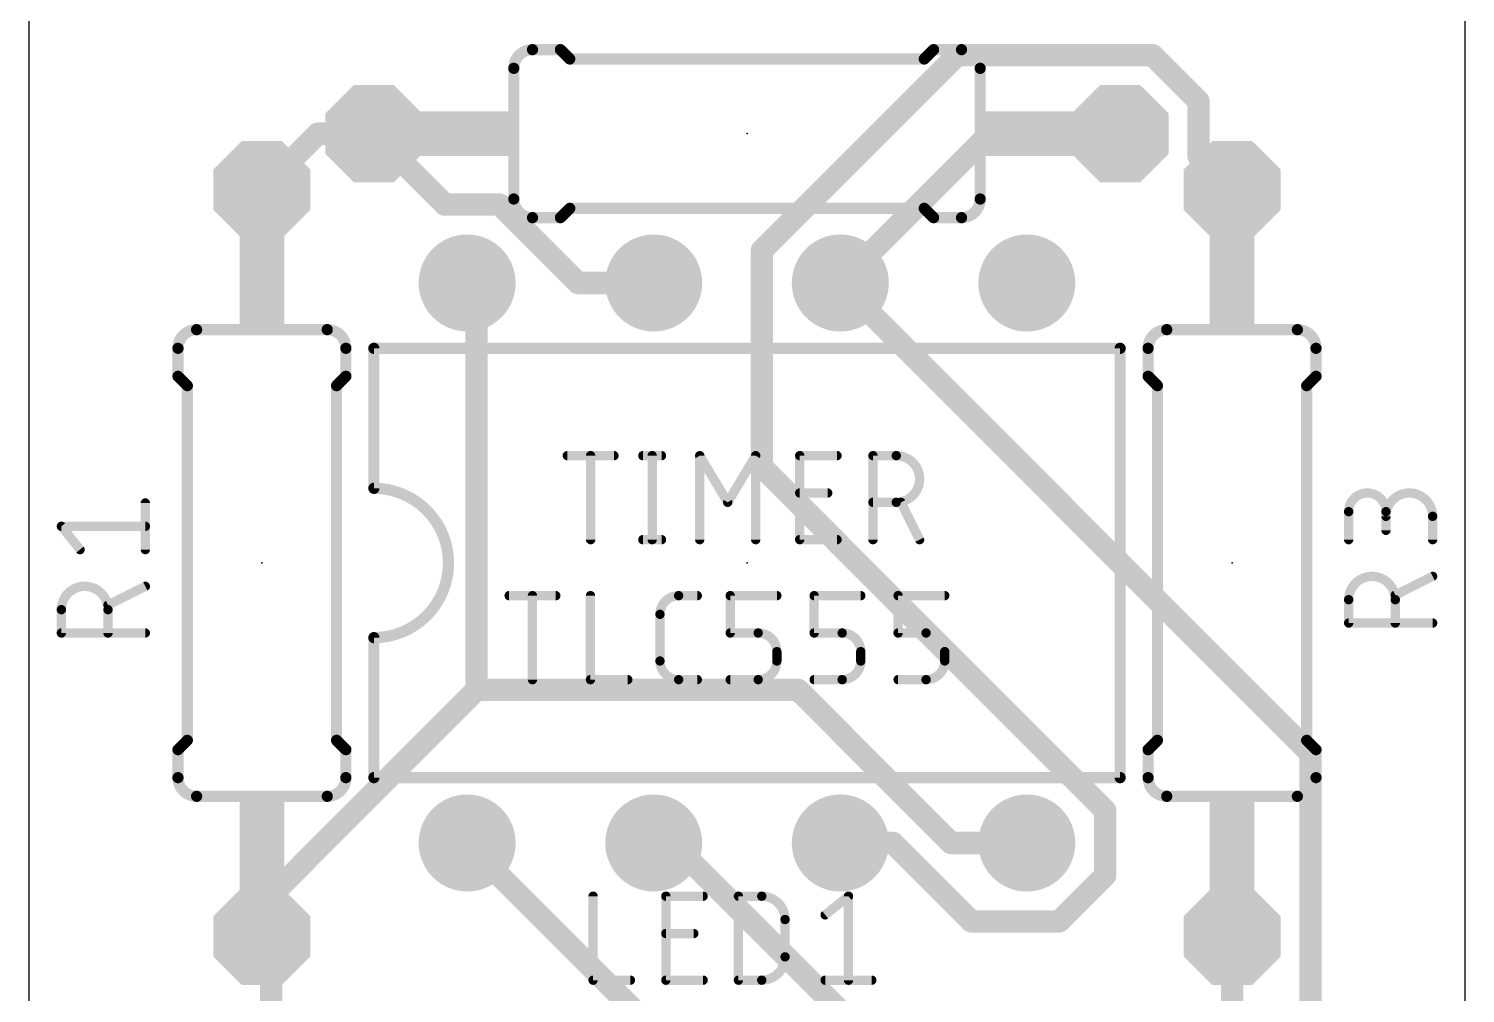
# Model space of a CAD drawing. Extents: x 0 to 19.6, y -7.4 to 38.7.
# Drawn here: x 0 to 19.56, y 17.89 to 31.02 of the extents above; entities that cross this region are included whole.
import ezdxf

# ---------------------------------------------------------------- set-up
doc = ezdxf.new("R2010")
doc.units = 0
for name, color, linetype in [('1', 12, 'CONTINUOUS'), ('17', 110, 'CONTINUOUS'), ('20', 31, 'CONTINUOUS'), ('21', 253, 'CONTINUOUS'), ('23', 53, 'CONTINUOUS'), ('25', 253, 'CONTINUOUS'), ('27', 253, 'CONTINUOUS'), ('51', 253, 'CONTINUOUS')]:
    doc.layers.add(name, color=color, linetype=linetype)

# ---------------------------------------------------------------- blocks, each defined once
blk = doc.blocks.new('RECT')
blk.add_solid([(-0.5, -0.5), (0.5, -0.5), (-0.5, 0.5), (0.5, 0.5)])
blk = doc.blocks.new('OCTAGONP')
at = {"const_width": 0.5}
blk.add_lwpolyline([(-0.25, -0.1036), (-0.25, 0.1036), (-0.1036, 0.25), (0.1036, 0.25), (0.25, 0.1036), (0.25, -0.1036), (0.1036, -0.25), (-0.1036, -0.25), (-0.25, -0.1036), (-0.25, 0.1036)], dxfattribs=at)
blk = doc.blocks.new('ROUNDP')
at = {"const_width": 0.5}
blk.add_lwpolyline([(0, -0.25, 1), (0, 0.25, 1), (0, -0.25)], format="xyb", dxfattribs=at)

msp = doc.modelspace()

# ---------------------------------------------------------------- linework, layer by layer
at = {"layer": '1', "const_width": 0.3048}
for points in [[(12.6391, 30.6578), (9.9822, 28.0009)], [(15.3009, 30.6578), (12.6391, 30.6578)], [(15.9258, 30.0329), (15.3009, 30.6578)], [(15.9258, 29.2862), (15.9258, 30.0329)], [(3.175, 28.829), (3.937, 29.591)], [(3.937, 29.591), (4.699, 29.591)], [(4.699, 29.591), (5.6642, 28.6258)], [(11.049, 27.559), (13.081, 29.591)], [(13.081, 29.591), (14.859, 29.591)], [(16.383, 28.829), (15.9258, 29.2862)], [(5.6642, 28.6258), (6.4109, 28.6258)], [(6.4109, 28.6258), (7.4777, 27.559)], [(9.9822, 28.0009), (9.9822, 25.0545)], [(5.969, 27.559), (6.096, 27.432)], [(6.096, 27.432), (6.096, 22.0218)], [(7.4777, 27.559), (8.509, 27.559)], [(11.049, 27.559), (17.4498, 21.1582)], [(9.9822, 25.0545), (14.6558, 20.3809)], [(6.096, 22.0218), (3.175, 19.1008)], [(6.096, 22.0218), (10.4749, 22.0218)], [(10.4749, 22.0218), (12.5577, 19.939)], [(17.4498, 21.1582), (17.4498, 17.6079)], [(14.6558, 20.3809), (14.6558, 19.4971)], [(9.525, 16.383), (5.969, 19.939)], [(8.763, 19.939), (8.509, 19.939)], [(12.573, 16.129), (8.763, 19.939)], [(11.7674, 19.939), (11.049, 19.939)], [(12.8342, 18.8722), (11.7674, 19.939)], [(12.5577, 19.939), (13.589, 19.939)], [(14.6558, 19.4971), (14.0309, 18.8722)], [(3.175, 18.669), (3.175, 19.1008)], [(14.0309, 18.8722), (12.8342, 18.8722)], [(3.302, 18.542), (3.175, 18.669)], [(16.383, 16.383), (16.383, 18.669)], [(3.302, 16.383), (3.302, 18.542)]]:
    msp.add_lwpolyline(points, dxfattribs=at)
at = {"layer": '1', "const_width": 0.1524}
for points in [[(12.6391, 30.734, 1), (12.6391, 30.5816)], [(12.693, 30.6039, 1), (12.5852, 30.7117)], [(15.3548, 30.7117, 1), (15.247, 30.6039)], [(15.3009, 30.5816, 1), (15.3009, 30.734)], [(16.002, 30.0329, 1), (15.8496, 30.0329)], [(15.8719, 29.979, 1), (15.9797, 30.0868)], [(3.937, 29.6672, 1), (3.937, 29.5148)], [(3.9909, 29.5371, 1), (3.8831, 29.6449)], [(4.7529, 29.6449, 1), (4.6451, 29.5371)], [(4.699, 29.5148, 1), (4.699, 29.6672)], [(13.081, 29.6672, 1), (13.081, 29.5148)], [(13.1349, 29.5371, 1), (13.0271, 29.6449)], [(14.859, 29.5148, 1), (14.859, 29.6672)], [(15.9797, 29.3401, 1), (15.8719, 29.2323)], [(15.8496, 29.2862, 1), (16.002, 29.2862)], [(3.1211, 28.8829, 1), (3.2289, 28.7751)], [(16.3291, 28.7751, 1), (16.4369, 28.8829)], [(5.6642, 28.702, 1), (5.6642, 28.5496)], [(5.6103, 28.5719, 1), (5.7181, 28.6797)], [(6.4648, 28.6797, 1), (6.357, 28.5719)], [(6.4109, 28.5496, 1), (6.4109, 28.702)], [(10.0584, 28.0009, 1), (9.906, 28.0009)], [(9.9283, 28.0548, 1), (10.0361, 27.947)], [(6.0229, 27.6129, 1), (5.9151, 27.5051)], [(6.1722, 27.432, 1), (6.0198, 27.432)], [(7.4777, 27.6352, 1), (7.4777, 27.4828)], [(7.4238, 27.5051, 1), (7.5316, 27.6129)], [(8.509, 27.4828, 1), (8.509, 27.6352)], [(11.1029, 27.6129, 1), (10.9951, 27.5051)], [(10.9951, 27.6129, 1), (11.1029, 27.5051)], [(6.0421, 27.3781, 1), (6.1499, 27.4859)], [(10.0361, 25.1084, 1), (9.9283, 25.0006)], [(9.906, 25.0545, 1), (10.0584, 25.0545)], [(6.096, 22.098, 1), (6.096, 21.9456)], [(6.1499, 21.9679, 1), (6.0421, 22.0757)], [(10.5288, 22.0757, 1), (10.421, 21.9679)], [(10.4749, 21.9456, 1), (10.4749, 22.098)], [(6.0198, 22.0218, 1), (6.1722, 22.0218)], [(17.526, 21.1582, 1), (17.3736, 21.1582)], [(17.3959, 21.1043, 1), (17.5037, 21.2121)], [(14.732, 20.3809, 1), (14.5796, 20.3809)], [(14.6019, 20.327, 1), (14.7097, 20.4348)], [(6.0229, 19.9929, 1), (5.9151, 19.8851)], [(8.509, 20.0152, 1), (8.509, 19.8628)], [(8.8169, 19.9929, 1), (8.7091, 19.8851)], [(8.763, 19.8628, 1), (8.763, 20.0152)], [(11.049, 20.0152, 1), (11.049, 19.8628)], [(11.8213, 19.9929, 1), (11.7135, 19.8851)], [(11.7674, 19.8628, 1), (11.7674, 20.0152)], [(12.5577, 20.0152, 1), (12.5577, 19.8628)], [(12.5038, 19.8851, 1), (12.6116, 19.9929)], [(13.589, 19.8628, 1), (13.589, 20.0152)], [(14.5796, 19.4971, 1), (14.732, 19.4971)], [(14.7097, 19.4432, 1), (14.6019, 19.551)], [(3.2512, 19.1008, 1), (3.0988, 19.1008)], [(3.1211, 19.1547, 1), (3.2289, 19.0469)], [(12.8342, 18.9484, 1), (12.8342, 18.796)], [(12.7803, 18.8183, 1), (12.8881, 18.9261)], [(13.977, 18.9261, 1), (14.0848, 18.8183)], [(14.0309, 18.796, 1), (14.0309, 18.9484)], [(3.2289, 18.7229, 1), (3.1211, 18.6151)], [(16.4592, 18.669, 1), (16.3068, 18.669)], [(3.0988, 18.669, 1), (3.2512, 18.669)], [(3.3782, 18.542, 1), (3.2258, 18.542)], [(3.2481, 18.4881, 1), (3.3559, 18.5959)]]:
    msp.add_lwpolyline(points, format="xyb", dxfattribs=at)
at = {"layer": '20'}
for p, q in [((0, 38.735), (0, 0)), ((19.558, 0), (19.558, 38.725))]:
    msp.add_line(p, q, dxfattribs=at)
at = {"layer": '21'}
for points, const_width in [([(6.858, 30.734, 0.4142), (6.604, 30.48)], 0.1524), ([(6.858, 30.7721, 1), (6.858, 30.6959)], 0.0762), ([(6.858, 30.6959, 1), (6.858, 30.7721)], 0.0762), ([(7.2659, 30.7609, 1), (7.2121, 30.7071)], 0.0762), ([(7.239, 30.6959, 1), (7.239, 30.7721)], 0.0762), ([(12.319, 30.7721, 1), (12.319, 30.6959)], 0.0762), ([(12.3459, 30.7071, 1), (12.2921, 30.7609)], 0.0762), ([(12.954, 30.48, 0.4142), (12.7, 30.734)], 0.1524), ([(12.7, 30.7721, 1), (12.7, 30.6959)], 0.0762), ([(12.7, 30.6959, 1), (12.7, 30.7721)], 0.0762), ([(6.6421, 30.48, 1), (6.5659, 30.48)], 0.0762), ([(6.5659, 30.48, 1), (6.6421, 30.48)], 0.0762), ([(7.366, 30.6451, 1), (7.366, 30.5689)], 0.0762), ([(7.3391, 30.5801, 1), (7.3929, 30.6339)], 0.0762), ([(12.1651, 30.6339, 1), (12.2189, 30.5801)], 0.0762), ([(12.192, 30.5689, 1), (12.192, 30.6451)], 0.0762), ([(12.9921, 30.48, 1), (12.9159, 30.48)], 0.0762), ([(12.9159, 30.48, 1), (12.9921, 30.48)], 0.0762), ([(6.604, 28.702, 0.4142), (6.858, 28.448)], 0.1524), ([(6.6421, 28.702, 1), (6.5659, 28.702)], 0.0762), ([(12.7, 28.448, 0.4142), (12.954, 28.702)], 0.1524), ([(12.9921, 28.702, 1), (12.9159, 28.702)], 0.0762), ([(6.5659, 28.702, 1), (6.6421, 28.702)], 0.0762), ([(7.366, 28.6131, 1), (7.366, 28.5369)], 0.0762), ([(7.3929, 28.5481, 1), (7.3391, 28.6019)], 0.0762), ([(12.2189, 28.6019, 1), (12.1651, 28.5481)], 0.0762), ([(12.192, 28.5369, 1), (12.192, 28.6131)], 0.0762), ([(12.9159, 28.702, 1), (12.9921, 28.702)], 0.0762), ([(6.858, 28.4861, 1), (6.858, 28.4099)], 0.0762), ([(6.858, 28.4099, 1), (6.858, 28.4861)], 0.0762), ([(7.2121, 28.4749, 1), (7.2659, 28.4211)], 0.0762), ([(7.239, 28.4099, 1), (7.239, 28.4861)], 0.0762), ([(12.319, 28.4861, 1), (12.319, 28.4099)], 0.0762), ([(12.2921, 28.4211, 1), (12.3459, 28.4749)], 0.0762), ([(12.7, 28.4861, 1), (12.7, 28.4099)], 0.0762), ([(12.7, 28.4099, 1), (12.7, 28.4861)], 0.0762), ([(2.286, 26.924, 0.4142), (2.032, 26.67)], 0.1524), ([(2.286, 26.9621, 1), (2.286, 26.8859)], 0.0762), ([(2.286, 26.8859, 1), (2.286, 26.9621)], 0.0762), ([(4.318, 26.67, 0.4142), (4.064, 26.924)], 0.1524), ([(4.064, 26.9621, 1), (4.064, 26.8859)], 0.0762), ([(4.064, 26.8859, 1), (4.064, 26.9621)], 0.0762), ([(15.494, 26.924, 0.4142), (15.24, 26.67)], 0.1524), ([(15.494, 26.9621, 1), (15.494, 26.8859)], 0.0762), ([(15.494, 26.8859, 1), (15.494, 26.9621)], 0.0762), ([(17.526, 26.67, 0.4142), (17.272, 26.924)], 0.1524), ([(17.272, 26.9621, 1), (17.272, 26.8859)], 0.0762), ([(17.272, 26.8859, 1), (17.272, 26.9621)], 0.0762), ([(2.0701, 26.67, 1), (1.9939, 26.67)], 0.0762), ([(1.9939, 26.67, 1), (2.0701, 26.67)], 0.0762), ([(4.3561, 26.67, 1), (4.2799, 26.67)], 0.0762), ([(4.2799, 26.67, 1), (4.3561, 26.67)], 0.0762), ([(4.699, 26.7081, 1), (4.699, 26.6319)], 0.0762), ([(4.7371, 26.67, 1), (4.6609, 26.67)], 0.0762), ([(14.8971, 26.67, 1), (14.8209, 26.67)], 0.0762), ([(14.859, 26.6319, 1), (14.859, 26.7081)], 0.0762), ([(15.2781, 26.67, 1), (15.2019, 26.67)], 0.0762), ([(15.2019, 26.67, 1), (15.2781, 26.67)], 0.0762), ([(17.5641, 26.67, 1), (17.4879, 26.67)], 0.0762), ([(17.4879, 26.67, 1), (17.5641, 26.67)], 0.0762), ([(1.9939, 26.289, 1), (2.0701, 26.289)], 0.0762), ([(2.0589, 26.3159, 1), (2.0051, 26.2621)], 0.0762), ([(2.1971, 26.162, 1), (2.1209, 26.162)], 0.0762), ([(2.1321, 26.1351, 1), (2.1859, 26.1889)], 0.0762), ([(4.2291, 26.162, 1), (4.1529, 26.162)], 0.0762), ([(4.1641, 26.1889, 1), (4.2179, 26.1351)], 0.0762), ([(4.2799, 26.289, 1), (4.3561, 26.289)], 0.0762), ([(4.3449, 26.2621, 1), (4.2911, 26.3159)], 0.0762), ([(15.2019, 26.289, 1), (15.2781, 26.289)], 0.0762), ([(15.2669, 26.3159, 1), (15.2131, 26.2621)], 0.0762), ([(15.4051, 26.162, 1), (15.3289, 26.162)], 0.0762), ([(15.3401, 26.1351, 1), (15.3939, 26.1889)], 0.0762), ([(17.4371, 26.162, 1), (17.3609, 26.162)], 0.0762), ([(17.3721, 26.1889, 1), (17.4259, 26.1351)], 0.0762), ([(17.4879, 26.289, 1), (17.5641, 26.289)], 0.0762), ([(17.5529, 26.2621, 1), (17.4991, 26.3159)], 0.0762), ([(4.699, 22.733, 1), (4.699, 24.765)], 0.1524), ([(4.699, 24.8031, 1), (4.699, 24.7269)], 0.0762), ([(4.6609, 24.765, 1), (4.7371, 24.765)], 0.0762), ([(4.7371, 22.733, 1), (4.6609, 22.733)], 0.0762), ([(4.699, 22.7711, 1), (4.699, 22.6949)], 0.0762), ([(2.1209, 21.336, 1), (2.1971, 21.336)], 0.0762), ([(2.1859, 21.3091, 1), (2.1321, 21.3629)], 0.0762), ([(4.1529, 21.336, 1), (4.2291, 21.336)], 0.0762), ([(4.2179, 21.3629, 1), (4.1641, 21.3091)], 0.0762), ([(15.3289, 21.336, 1), (15.4051, 21.336)], 0.0762), ([(15.3939, 21.3091, 1), (15.3401, 21.3629)], 0.0762), ([(17.3609, 21.336, 1), (17.4371, 21.336)], 0.0762), ([(17.4259, 21.3629, 1), (17.3721, 21.3091)], 0.0762), ([(2.0701, 21.209, 1), (1.9939, 21.209)], 0.0762), ([(2.0051, 21.2359, 1), (2.0589, 21.1821)], 0.0762), ([(4.3561, 21.209, 1), (4.2799, 21.209)], 0.0762), ([(4.2911, 21.1821, 1), (4.3449, 21.2359)], 0.0762), ([(15.2781, 21.209, 1), (15.2019, 21.209)], 0.0762), ([(15.2131, 21.2359, 1), (15.2669, 21.1821)], 0.0762), ([(17.5641, 21.209, 1), (17.4879, 21.209)], 0.0762), ([(17.4991, 21.1821, 1), (17.5529, 21.2359)], 0.0762), ([(2.032, 20.828, 0.4142), (2.286, 20.574)], 0.1524), ([(2.0701, 20.828, 1), (1.9939, 20.828)], 0.0762), ([(1.9939, 20.828, 1), (2.0701, 20.828)], 0.0762), ([(4.064, 20.574, 0.4142), (4.318, 20.828)], 0.1524), ([(4.3561, 20.828, 1), (4.2799, 20.828)], 0.0762), ([(4.2799, 20.828, 1), (4.3561, 20.828)], 0.0762), ([(4.699, 20.8661, 1), (4.699, 20.7899)], 0.0762), ([(4.6609, 20.828, 1), (4.7371, 20.828)], 0.0762), ([(14.8209, 20.828, 1), (14.8971, 20.828)], 0.0762), ([(14.859, 20.7899, 1), (14.859, 20.8661)], 0.0762), ([(15.24, 20.828, 0.4142), (15.494, 20.574)], 0.1524), ([(15.2781, 20.828, 1), (15.2019, 20.828)], 0.0762), ([(15.2019, 20.828, 1), (15.2781, 20.828)], 0.0762), ([(17.272, 20.574, 0.4142), (17.526, 20.828)], 0.1524), ([(17.5641, 20.828, 1), (17.4879, 20.828)], 0.0762), ([(17.4879, 20.828, 1), (17.5641, 20.828)], 0.0762), ([(2.286, 20.6121, 1), (2.286, 20.5359)], 0.0762), ([(2.286, 20.5359, 1), (2.286, 20.6121)], 0.0762), ([(4.064, 20.6121, 1), (4.064, 20.5359)], 0.0762), ([(4.064, 20.5359, 1), (4.064, 20.6121)], 0.0762), ([(15.494, 20.6121, 1), (15.494, 20.5359)], 0.0762), ([(15.494, 20.5359, 1), (15.494, 20.6121)], 0.0762), ([(17.272, 20.6121, 1), (17.272, 20.5359)], 0.0762), ([(17.272, 20.5359, 1), (17.272, 20.6121)], 0.0762)]:
    msp.add_lwpolyline(points, format="xyb", dxfattribs=dict(at, const_width=const_width))
at = {"layer": '21', "const_width": 0.1524}
for points in [[(6.858, 30.734), (7.239, 30.734)], [(7.366, 30.607), (7.239, 30.734)], [(12.192, 30.607), (12.319, 30.734)], [(12.7, 30.734), (12.319, 30.734)], [(6.604, 30.48), (6.604, 28.702)], [(7.366, 30.607), (12.192, 30.607)], [(12.954, 30.48), (12.954, 28.702)], [(7.366, 28.575), (7.239, 28.448)], [(7.366, 28.575), (12.192, 28.575)], [(12.192, 28.575), (12.319, 28.448)], [(6.858, 28.448), (7.239, 28.448)], [(12.7, 28.448), (12.319, 28.448)], [(4.064, 26.924), (2.286, 26.924)], [(15.494, 26.924), (17.272, 26.924)], [(2.032, 26.67), (2.032, 26.289)], [(4.318, 26.67), (4.318, 26.289)], [(14.859, 26.67), (4.699, 26.67)], [(4.699, 26.67), (4.699, 24.765)], [(14.859, 26.67), (14.859, 20.828)], [(15.24, 26.67), (15.24, 26.289)], [(17.526, 26.67), (17.526, 26.289)], [(2.159, 26.162), (2.032, 26.289)], [(2.159, 26.162), (2.159, 21.336)], [(4.191, 26.162), (4.318, 26.289)], [(4.191, 26.162), (4.191, 21.336)], [(15.367, 26.162), (15.24, 26.289)], [(15.367, 21.336), (15.367, 26.162)], [(17.399, 26.162), (17.526, 26.289)], [(17.399, 21.336), (17.399, 26.162)], [(4.699, 20.828), (4.699, 22.733)], [(2.159, 21.336), (2.032, 21.209)], [(4.191, 21.336), (4.318, 21.209)], [(15.367, 21.336), (15.24, 21.209)], [(17.399, 21.336), (17.526, 21.209)], [(2.032, 20.828), (2.032, 21.209)], [(4.318, 20.828), (4.318, 21.209)], [(15.24, 20.828), (15.24, 21.209)], [(17.526, 20.828), (17.526, 21.209)], [(4.699, 20.828), (14.859, 20.828)], [(4.064, 20.574), (2.286, 20.574)], [(15.494, 20.574), (17.272, 20.574)]]:
    msp.add_lwpolyline(points, dxfattribs=at)
at = {"layer": '23'}
for p in [(9.779, 29.591), (3.175, 23.749), (9.779, 23.749), (16.383, 23.749)]:
    msp.add_point(p, dxfattribs=at)
at = {"layer": '25', "const_width": 0.127}
for points in [[(7.3323, 25.2095), (7.9673, 25.2095)], [(7.6498, 24.0665), (7.6498, 25.2095)], [(8.361, 25.2095), (8.615, 25.2095)], [(8.488, 25.2095), (8.488, 24.0665)], [(9.1357, 24.0665), (9.1357, 25.2095)], [(9.1357, 25.2095), (9.5167, 24.5745)], [(9.5167, 24.5745), (9.8977, 25.2095)], [(9.8977, 25.2095), (9.8977, 24.0665)], [(10.4972, 24.0665), (10.4972, 25.2095)], [(10.4972, 25.2095), (11.0052, 25.2095)], [(11.4935, 24.0665), (11.4935, 25.2095)], [(11.4935, 25.2095), (11.811, 25.2095)], [(10.4972, 24.7015), (10.8782, 24.7015)], [(1.5875, 23.9312), (1.5875, 24.5662)], [(11.811, 24.5745), (11.4935, 24.5745)], [(12.1285, 24.0665), (11.8745, 24.5745)], [(17.9705, 24.0665), (17.9705, 24.4475)], [(18.4785, 24.4475), (18.4785, 24.1935)], [(19.1135, 24.0665), (19.1135, 24.384)], [(0.6985, 23.9312), (0.4445, 24.2487)], [(0.4445, 24.2487), (1.5875, 24.2487)], [(8.361, 24.0665), (8.615, 24.0665)], [(11.0052, 24.0665), (10.4972, 24.0665)], [(1.5875, 23.4315), (1.0795, 23.1775)], [(19.1135, 23.5668), (18.6055, 23.3128)], [(17.9705, 22.9318), (17.9705, 23.2493)], [(18.6055, 23.2493), (18.6055, 22.9318)], [(0.4445, 22.7965), (0.4445, 23.114)], [(1.0795, 23.114), (1.0795, 22.7965)], [(19.1135, 22.9318), (17.9705, 22.9318)], [(1.5875, 22.7965), (0.4445, 22.7965)], [(7.6835, 19.2151), (7.6835, 18.0721)], [(8.6741, 18.0721), (8.6741, 19.2151)], [(8.6741, 19.2151), (9.1821, 19.2151)], [(9.6622, 18.0721), (9.6622, 19.2151)], [(9.6622, 19.2151), (9.9797, 19.2151)], [(10.8433, 18.9611), (11.1608, 19.2151)], [(11.1608, 19.2151), (11.1608, 18.0721)], [(10.2972, 18.8976), (10.2972, 18.3896)], [(8.6741, 18.7071), (9.0551, 18.7071)], [(7.6835, 18.0721), (8.1915, 18.0721)], [(9.1821, 18.0721), (8.6741, 18.0721)], [(9.9797, 18.0721), (9.6622, 18.0721)], [(10.8433, 18.0721), (11.4783, 18.0721)]]:
    msp.add_lwpolyline(points, dxfattribs=at)
at = {"layer": '25'}
for points, const_width in [([(7.3323, 25.2413, 1), (7.3323, 25.1778)], 0.0635), ([(7.6816, 25.2095, 1), (7.6181, 25.2095)], 0.0635), ([(7.9673, 25.1778, 1), (7.9673, 25.2413)], 0.0635), ([(8.361, 25.2413, 1), (8.361, 25.1778)], 0.0635), ([(8.5198, 25.2095, 1), (8.4563, 25.2095)], 0.0635), ([(8.615, 25.1778, 1), (8.615, 25.2413)], 0.0635), ([(9.1675, 25.2095, 1), (9.104, 25.2095)], 0.0635), ([(9.1629, 25.2258, 1), (9.1085, 25.1932)], 0.0635), ([(9.9295, 25.2095, 1), (9.866, 25.2095)], 0.0635), ([(9.9249, 25.1932, 1), (9.8705, 25.2258)], 0.0635), ([(10.5289, 25.2095, 1), (10.4654, 25.2095)], 0.0635), ([(10.4972, 25.2413, 1), (10.4972, 25.1778)], 0.0635), ([(11.0052, 25.1778, 1), (11.0052, 25.2413)], 0.0635), ([(11.5253, 25.2095, 1), (11.4618, 25.2095)], 0.0635), ([(11.4935, 25.2413, 1), (11.4935, 25.1778)], 0.0635), ([(11.811, 24.5745, 1), (11.811, 25.2095)], 0.127), ([(11.811, 25.2413, 1), (11.811, 25.1778)], 0.0635), ([(11.811, 25.1778, 1), (11.811, 25.2413)], 0.0635), ([(10.4972, 24.7333, 1), (10.4972, 24.6698)], 0.0635), ([(10.8782, 24.6698, 1), (10.8782, 24.7333)], 0.0635), ([(18.4785, 24.4475, 1), (17.9705, 24.4475)], 0.127), ([(19.1135, 24.384, 1), (18.4785, 24.384)], 0.127), ([(1.6193, 24.5662, 1), (1.5558, 24.5662)], 0.0635), ([(9.4895, 24.5908, 1), (9.5439, 24.5582)], 0.0635), ([(9.4895, 24.5582, 1), (9.5439, 24.5908)], 0.0635), ([(11.4935, 24.6062, 1), (11.4935, 24.5428)], 0.0635), ([(11.811, 24.6062, 1), (11.811, 24.5428)], 0.0635), ([(11.811, 24.5428, 1), (11.811, 24.6062)], 0.0635), ([(11.9029, 24.5887, 1), (11.8461, 24.5603)], 0.0635), ([(18.0023, 24.4475, 1), (17.9388, 24.4475)], 0.0635), ([(17.9388, 24.4475, 1), (18.0023, 24.4475)], 0.0635), ([(18.5102, 24.4475, 1), (18.4468, 24.4475)], 0.0635), ([(18.4468, 24.4475, 1), (18.5102, 24.4475)], 0.0635), ([(0.4445, 24.2805, 1), (0.4445, 24.217)], 0.0635), ([(0.4693, 24.2685, 1), (0.4197, 24.2289)], 0.0635), ([(1.5875, 24.217, 1), (1.5875, 24.2805)], 0.0635), ([(18.4468, 24.384, 1), (18.5102, 24.384)], 0.0635), ([(19.1453, 24.384, 1), (19.0818, 24.384)], 0.0635), ([(19.0818, 24.384, 1), (19.1453, 24.384)], 0.0635), ([(7.6181, 24.0665, 1), (7.6816, 24.0665)], 0.0635), ([(8.361, 24.0983, 1), (8.361, 24.0348)], 0.0635), ([(8.4563, 24.0665, 1), (8.5198, 24.0665)], 0.0635), ([(8.615, 24.0348, 1), (8.615, 24.0983)], 0.0635), ([(9.104, 24.0665, 1), (9.1675, 24.0665)], 0.0635), ([(9.866, 24.0665, 1), (9.9295, 24.0665)], 0.0635), ([(10.4972, 24.0983, 1), (10.4972, 24.0348)], 0.0635), ([(10.4654, 24.0665, 1), (10.5289, 24.0665)], 0.0635), ([(11.0052, 24.0348, 1), (11.0052, 24.0983)], 0.0635), ([(11.4618, 24.0665, 1), (11.5253, 24.0665)], 0.0635), ([(12.1001, 24.0523, 1), (12.1569, 24.0807)], 0.0635), ([(17.9388, 24.0665, 1), (18.0023, 24.0665)], 0.0635), ([(18.4468, 24.1935, 1), (18.5102, 24.1935)], 0.0635), ([(19.0818, 24.0665, 1), (19.1453, 24.0665)], 0.0635), ([(0.6737, 23.9114, 1), (0.7233, 23.951)], 0.0635), ([(1.5558, 23.9312, 1), (1.6193, 23.9312)], 0.0635), ([(1.0795, 23.114, 1), (0.4445, 23.114)], 0.127), ([(1.6017, 23.4031, 1), (1.5733, 23.4599)], 0.0635), ([(18.6055, 23.2493, 1), (17.9705, 23.2493)], 0.127), ([(19.1277, 23.5384, 1), (19.0993, 23.5952)], 0.0635), ([(18.0023, 23.2493, 1), (17.9388, 23.2493)], 0.0635), ([(17.9388, 23.2493, 1), (18.0023, 23.2493)], 0.0635), ([(18.5913, 23.3412, 1), (18.6197, 23.2844)], 0.0635), ([(18.6372, 23.2493, 1), (18.5738, 23.2493)], 0.0635), ([(18.5738, 23.2493, 1), (18.6372, 23.2493)], 0.0635), ([(0.4763, 23.114, 1), (0.4128, 23.114)], 0.0635), ([(0.4128, 23.114, 1), (0.4763, 23.114)], 0.0635), ([(1.0653, 23.2059, 1), (1.0937, 23.1491)], 0.0635), ([(1.1113, 23.114, 1), (1.0478, 23.114)], 0.0635), ([(1.0478, 23.114, 1), (1.1113, 23.114)], 0.0635), ([(17.9705, 22.9635, 1), (17.9705, 22.9)], 0.0635), ([(17.9388, 22.9318, 1), (18.0023, 22.9318)], 0.0635), ([(18.5738, 22.9318, 1), (18.6372, 22.9318)], 0.0635), ([(19.1135, 22.9, 1), (19.1135, 22.9635)], 0.0635), ([(0.4445, 22.8283, 1), (0.4445, 22.7648)], 0.0635), ([(0.4128, 22.7965, 1), (0.4763, 22.7965)], 0.0635), ([(1.0478, 22.7965, 1), (1.1113, 22.7965)], 0.0635), ([(1.5875, 22.7648, 1), (1.5875, 22.8283)], 0.0635), ([(7.7153, 19.2151, 1), (7.6518, 19.2151)], 0.0635), ([(8.7058, 19.2151, 1), (8.6423, 19.2151)], 0.0635), ([(8.6741, 19.2468, 1), (8.6741, 19.1834)], 0.0635), ([(9.1821, 19.1834, 1), (9.1821, 19.2468)], 0.0635), ([(9.6939, 19.2151, 1), (9.6304, 19.2151)], 0.0635), ([(9.6622, 19.2468, 1), (9.6622, 19.1834)], 0.0635), ([(10.2972, 18.8976, 0.4142), (9.9797, 19.2151)], 0.127), ([(9.9797, 19.2468, 1), (9.9797, 19.1834)], 0.0635), ([(9.9797, 19.1834, 1), (9.9797, 19.2468)], 0.0635), ([(11.1925, 19.2151, 1), (11.129, 19.2151)], 0.0635), ([(11.1806, 19.1903, 1), (11.1409, 19.2399)], 0.0635), ([(10.8234, 18.9859, 1), (10.8631, 18.9363)], 0.0635), ([(10.3289, 18.8976, 1), (10.2654, 18.8976)], 0.0635), ([(10.2654, 18.8976, 1), (10.3289, 18.8976)], 0.0635), ([(8.6741, 18.7388, 1), (8.6741, 18.6754)], 0.0635), ([(9.0551, 18.6754, 1), (9.0551, 18.7388)], 0.0635), ([(9.9797, 18.0721, 0.4142), (10.2972, 18.3896)], 0.127), ([(10.3289, 18.3896, 1), (10.2654, 18.3896)], 0.0635), ([(10.2654, 18.3896, 1), (10.3289, 18.3896)], 0.0635), ([(7.6835, 18.1039, 1), (7.6835, 18.0404)], 0.0635), ([(7.6518, 18.0721, 1), (7.7153, 18.0721)], 0.0635), ([(8.1915, 18.0404, 1), (8.1915, 18.1039)], 0.0635), ([(8.6741, 18.1039, 1), (8.6741, 18.0404)], 0.0635), ([(8.6423, 18.0721, 1), (8.7058, 18.0721)], 0.0635), ([(9.1821, 18.0404, 1), (9.1821, 18.1039)], 0.0635), ([(9.6622, 18.1039, 1), (9.6622, 18.0404)], 0.0635), ([(9.6304, 18.0721, 1), (9.6939, 18.0721)], 0.0635), ([(9.9797, 18.1039, 1), (9.9797, 18.0404)], 0.0635), ([(9.9797, 18.0404, 1), (9.9797, 18.1039)], 0.0635), ([(10.8433, 18.1039, 1), (10.8433, 18.0404)], 0.0635), ([(11.129, 18.0721, 1), (11.1925, 18.0721)], 0.0635), ([(11.4783, 18.0404, 1), (11.4783, 18.1039)], 0.0635)]:
    msp.add_lwpolyline(points, format="xyb", dxfattribs=dict(at, const_width=const_width))
at = {"layer": '27', "const_width": 0.127}
for points in [[(6.5405, 23.3045), (7.1755, 23.3045)], [(6.858, 22.1615), (6.858, 23.3045)], [(7.6479, 23.3045), (7.6479, 22.1615)], [(8.8482, 23.3045), (9.1022, 23.3045)], [(9.5504, 22.7965), (9.5504, 23.3045)], [(9.5504, 23.3045), (10.1854, 23.3045)], [(10.6934, 22.7965), (10.6934, 23.3045)], [(10.6934, 23.3045), (11.3284, 23.3045)], [(11.8364, 22.7965), (11.8364, 23.3045)], [(11.8364, 23.3045), (12.4714, 23.3045)], [(8.5942, 22.4155), (8.5942, 23.0505)], [(9.9314, 22.7965), (9.5504, 22.7965)], [(11.0744, 22.7965), (10.6934, 22.7965)], [(12.2174, 22.7965), (11.8364, 22.7965)], [(10.1854, 22.4155), (10.1854, 22.5425)], [(11.3284, 22.4155), (11.3284, 22.5425)], [(12.4714, 22.4155), (12.4714, 22.5425)], [(7.6479, 22.1615), (8.1559, 22.1615)], [(9.1022, 22.1615), (8.8482, 22.1615)], [(9.5504, 22.1615), (9.9314, 22.1615)], [(10.6934, 22.1615), (11.0744, 22.1615)], [(11.8364, 22.1615), (12.2174, 22.1615)]]:
    msp.add_lwpolyline(points, dxfattribs=at)
at = {"layer": '27'}
for points, const_width in [([(6.5405, 23.3362, 1), (6.5405, 23.2728)], 0.0635), ([(6.8898, 23.3045, 1), (6.8263, 23.3045)], 0.0635), ([(7.1755, 23.2728, 1), (7.1755, 23.3362)], 0.0635), ([(7.6797, 23.3045, 1), (7.6162, 23.3045)], 0.0635), ([(8.8482, 23.3045, 0.4142), (8.5942, 23.0505)], 0.127), ([(8.8482, 23.3362, 1), (8.8482, 23.2728)], 0.0635), ([(8.8482, 23.2728, 1), (8.8482, 23.3362)], 0.0635), ([(9.1022, 23.2728, 1), (9.1022, 23.3362)], 0.0635), ([(9.5821, 23.3045, 1), (9.5186, 23.3045)], 0.0635), ([(9.5504, 23.3362, 1), (9.5504, 23.2728)], 0.0635), ([(10.1854, 23.2728, 1), (10.1854, 23.3362)], 0.0635), ([(10.7251, 23.3045, 1), (10.6616, 23.3045)], 0.0635), ([(10.6934, 23.3362, 1), (10.6934, 23.2728)], 0.0635), ([(11.3284, 23.2728, 1), (11.3284, 23.3362)], 0.0635), ([(11.8681, 23.3045, 1), (11.8046, 23.3045)], 0.0635), ([(11.8364, 23.3362, 1), (11.8364, 23.2728)], 0.0635), ([(12.4714, 23.2728, 1), (12.4714, 23.3362)], 0.0635), ([(8.6259, 23.0505, 1), (8.5624, 23.0505)], 0.0635), ([(8.5624, 23.0505, 1), (8.6259, 23.0505)], 0.0635), ([(9.5186, 22.7965, 1), (9.5821, 22.7965)], 0.0635), ([(9.5504, 22.8283, 1), (9.5504, 22.7648)], 0.0635), ([(10.1854, 22.5425, 0.4142), (9.9314, 22.7965)], 0.127), ([(9.9314, 22.8283, 1), (9.9314, 22.7648)], 0.0635), ([(9.9314, 22.7648, 1), (9.9314, 22.8283)], 0.0635), ([(10.6616, 22.7965, 1), (10.7251, 22.7965)], 0.0635), ([(10.6934, 22.8283, 1), (10.6934, 22.7648)], 0.0635), ([(11.3284, 22.5425, 0.4142), (11.0744, 22.7965)], 0.127), ([(11.0744, 22.8283, 1), (11.0744, 22.7648)], 0.0635), ([(11.0744, 22.7648, 1), (11.0744, 22.8283)], 0.0635), ([(11.8364, 22.8283, 1), (11.8364, 22.7648)], 0.0635), ([(11.8046, 22.7965, 1), (11.8681, 22.7965)], 0.0635), ([(12.4714, 22.5425, 0.4142), (12.2174, 22.7965)], 0.127), ([(12.2174, 22.8283, 1), (12.2174, 22.7648)], 0.0635), ([(12.2174, 22.7648, 1), (12.2174, 22.8283)], 0.0635), ([(10.2171, 22.5425, 1), (10.1536, 22.5425)], 0.0635), ([(10.1536, 22.5425, 1), (10.2171, 22.5425)], 0.0635), ([(11.3601, 22.5425, 1), (11.2966, 22.5425)], 0.0635), ([(11.2966, 22.5425, 1), (11.3601, 22.5425)], 0.0635), ([(12.5031, 22.5425, 1), (12.4396, 22.5425)], 0.0635), ([(12.4396, 22.5425, 1), (12.5031, 22.5425)], 0.0635), ([(8.6259, 22.4155, 1), (8.5624, 22.4155)], 0.0635), ([(8.5624, 22.4155, 1), (8.6259, 22.4155)], 0.0635), ([(8.5942, 22.4155, 0.4142), (8.8482, 22.1615)], 0.127), ([(9.9314, 22.1615, 0.4142), (10.1854, 22.4155)], 0.127), ([(10.2171, 22.4155, 1), (10.1536, 22.4155)], 0.0635), ([(10.1536, 22.4155, 1), (10.2171, 22.4155)], 0.0635), ([(11.0744, 22.1615, 0.4142), (11.3284, 22.4155)], 0.127), ([(11.3601, 22.4155, 1), (11.2966, 22.4155)], 0.0635), ([(11.2966, 22.4155, 1), (11.3601, 22.4155)], 0.0635), ([(12.2174, 22.1615, 0.4142), (12.4714, 22.4155)], 0.127), ([(12.5031, 22.4155, 1), (12.4396, 22.4155)], 0.0635), ([(12.4396, 22.4155, 1), (12.5031, 22.4155)], 0.0635), ([(6.8263, 22.1615, 1), (6.8898, 22.1615)], 0.0635), ([(7.6479, 22.1932, 1), (7.6479, 22.1298)], 0.0635), ([(7.6162, 22.1615, 1), (7.6797, 22.1615)], 0.0635), ([(8.1559, 22.1298, 1), (8.1559, 22.1932)], 0.0635), ([(8.8482, 22.1932, 1), (8.8482, 22.1298)], 0.0635), ([(8.8482, 22.1298, 1), (8.8482, 22.1932)], 0.0635), ([(9.1022, 22.1298, 1), (9.1022, 22.1932)], 0.0635), ([(9.5504, 22.1932, 1), (9.5504, 22.1298)], 0.0635), ([(9.9314, 22.1932, 1), (9.9314, 22.1298)], 0.0635), ([(9.9314, 22.1298, 1), (9.9314, 22.1932)], 0.0635), ([(10.6934, 22.1932, 1), (10.6934, 22.1298)], 0.0635), ([(11.0744, 22.1932, 1), (11.0744, 22.1298)], 0.0635), ([(11.0744, 22.1298, 1), (11.0744, 22.1932)], 0.0635), ([(11.8364, 22.1932, 1), (11.8364, 22.1298)], 0.0635), ([(12.2174, 22.1932, 1), (12.2174, 22.1298)], 0.0635), ([(12.2174, 22.1298, 1), (12.2174, 22.1932)], 0.0635)]:
    msp.add_lwpolyline(points, format="xyb", dxfattribs=dict(at, const_width=const_width))
at = {"layer": '51', "const_width": 0.6096}
for points in [[(4.699, 29.591), (5.715, 29.591)], [(14.859, 29.591), (13.843, 29.591)], [(3.175, 28.829), (3.175, 27.813)], [(16.383, 28.829), (16.383, 27.813)], [(3.175, 18.669), (3.175, 19.685)], [(16.383, 18.669), (16.383, 19.685)]]:
    msp.add_lwpolyline(points, dxfattribs=at)
at = {"layer": '51', "const_width": 0.3048}
for points in [[(4.699, 29.7434, 1), (4.699, 29.4386)], [(5.715, 29.4386, 1), (5.715, 29.7434)], [(13.843, 29.7434, 1), (13.843, 29.4386)], [(14.859, 29.4386, 1), (14.859, 29.7434)], [(3.3274, 28.829, 1), (3.0226, 28.829)], [(16.5354, 28.829, 1), (16.2306, 28.829)], [(3.0226, 27.813, 1), (3.3274, 27.813)], [(16.2306, 27.813, 1), (16.5354, 27.813)], [(3.3274, 19.685, 1), (3.0226, 19.685)], [(16.5354, 19.685, 1), (16.2306, 19.685)], [(3.0226, 18.669, 1), (3.3274, 18.669)], [(16.2306, 18.669, 1), (16.5354, 18.669)]]:
    msp.add_lwpolyline(points, format="xyb", dxfattribs=at)

# ---------------------------------------------------------------- block references
at = {"layer": '17', "xscale": 1.3208, "yscale": 1.3208}
for name, p, rotation in [('OCTAGONP', (4.699, 29.591), 180), ('OCTAGONP', (4.699, 29.591), 180), ('OCTAGONP', (14.859, 29.591), 180), ('OCTAGONP', (14.859, 29.591), 180), ('OCTAGONP', (3.175, 28.829), 90), ('OCTAGONP', (3.175, 28.829), 90), ('OCTAGONP', (16.383, 28.829), 270), ('OCTAGONP', (16.383, 28.829), 270), ('ROUNDP', (5.969, 27.559), 90), ('ROUNDP', (5.969, 27.559), 90), ('ROUNDP', (8.509, 27.559), 90), ('ROUNDP', (8.509, 27.559), 90), ('ROUNDP', (11.049, 27.559), 90), ('ROUNDP', (11.049, 27.559), 90), ('ROUNDP', (13.589, 27.559), 90), ('ROUNDP', (13.589, 27.559), 90), ('ROUNDP', (5.969, 19.939), 90), ('ROUNDP', (5.969, 19.939), 90), ('ROUNDP', (8.509, 19.939), 90), ('ROUNDP', (8.509, 19.939), 90), ('ROUNDP', (11.049, 19.939), 90), ('ROUNDP', (11.049, 19.939), 90), ('ROUNDP', (13.589, 19.939), 90), ('ROUNDP', (13.589, 19.939), 90), ('OCTAGONP', (3.175, 18.669), 90), ('OCTAGONP', (3.175, 18.669), 90), ('OCTAGONP', (16.383, 18.669), 270), ('OCTAGONP', (16.383, 18.669), 270)]:
    msp.add_blockref(name, p, dxfattribs=dict(at, rotation=rotation))
at = {"layer": '21', "xscale": 0.8636, "yscale": 0.6096}
for p, rotation in [((6.1722, 29.591), 180), ((13.3858, 29.591), 180), ((3.175, 27.3558), 90), ((16.383, 27.3558), 270), ((3.175, 20.1422), 90), ((16.383, 20.1422), 270)]:
    msp.add_blockref('RECT', p, dxfattribs=dict(at, rotation=rotation))

doc.saveas('drawing.dxf')
